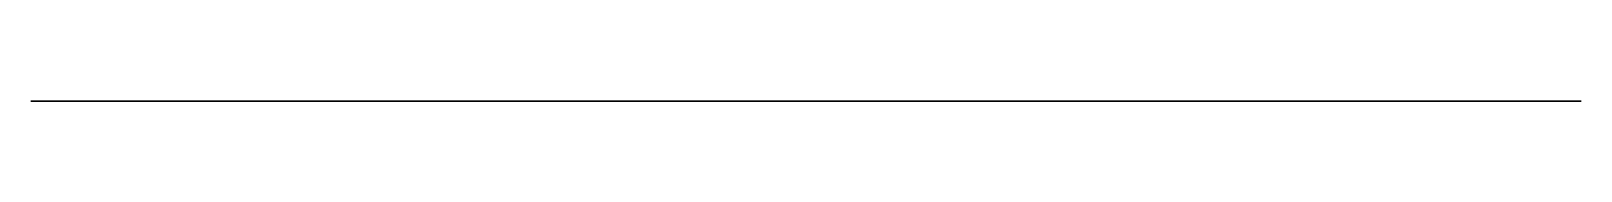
# Model space of a CAD drawing. Header units: millimetres. Extents: x 47.4 to 65.2, y 0 to 0.
import ezdxf

# ---------------------------------------------------------------- set-up
doc = ezdxf.new("R2010")
doc.units = ezdxf.units.MM
doc.layers.get('0').update_dxf_attribs({"color": 194, "true_color": 0x551cb1})

msp = doc.modelspace()

# ---------------------------------------------------------------- linework, layer by layer
at = {"color": 134, "true_color": 0x1bb194}
msp.add_polyline3d([(56.814, 0, 124.001), (56.814, 0, 120.109), (56.99, 0, 120.05), (57.163, 0, 119.98), (57.33, 0, 119.902), (57.491, 0, 119.814), (57.648, 0, 119.718), (57.798, 0, 119.614), (57.942, 0, 119.501), (58.079, 0, 119.381), (58.209, 0, 119.253), (58.332, 0, 119.118), (58.448, 0, 118.976), (58.555, 0, 118.828), (58.655, 0, 118.673), (58.746, 0, 118.512), (58.828, 0, 118.346), (58.901, 0, 118.174), (58.964, 0, 117.998), (59.016, 0, 117.82), (59.058, 0, 117.641), (59.09, 0, 117.46), (59.112, 0, 117.278), (59.123, 0, 117.095), (59.124, 0, 116.912), (59.115, 0, 116.73), (59.096, 0, 116.548), (59.066, 0, 116.368), (59.027, 0, 116.189), (58.977, 0, 116.013), (58.918, 0, 115.839), (58.848, 0, 115.668), (58.769, 0, 115.5), (58.679, 0, 115.336), (58.581, 0, 115.178), (58.474, 0, 115.026), (58.359, 0, 114.882), (58.237, 0, 114.744), (58.107, 0, 114.614), (57.971, 0, 114.492), (57.829, 0, 114.378), (57.68, 0, 114.272), (57.526, 0, 114.174), (57.366, 0, 114.085), (57.202, 0, 114.005), (57.033, 0, 113.935), (56.859, 0, 113.873), (56.682, 0, 113.822), (56.501, 0, 113.78), (56.317, 0, 113.748), (56.317, 0, 112.534), (56.327, 0, 111.787), (56.366, 0, 111.041), (56.443, 0, 110.299), (56.501, 0, 109.932), (56.572, 0, 109.568), (56.838, 0, 108.517), (57.171, 0, 107.485), (57.571, 0, 106.476), (58.035, 0, 105.496), (58.337, 0, 104.933), (58.661, 0, 104.382), (59.005, 0, 103.843), (59.368, 0, 103.318), (59.752, 0, 102.806), (60.154, 0, 102.31), (60.574, 0, 101.829), (61.012, 0, 101.365), (61.817, 0, 100.537), (62.583, 0, 99.684), (62.875, 0, 99.316), (63.144, 0, 98.934), (63.39, 0, 98.539), (63.614, 0, 98.132), (63.813, 0, 97.714), (63.988, 0, 97.286), (64.139, 0, 96.849), (64.264, 0, 96.405), (64.329, 0, 96.127), (64.383, 0, 95.846), (64.427, 0, 95.565), (64.46, 0, 95.282), (64.484, 0, 94.998), (64.497, 0, 94.714), (64.494, 0, 94.144), (64.452, 0, 93.576), (64.371, 0, 93.011), (64.252, 0, 92.452), (64.095, 0, 91.901), (63.986, 0, 91.585), (63.865, 0, 91.274), (63.732, 0, 90.968), (63.588, 0, 90.669), (63.431, 0, 90.375), (63.264, 0, 90.089), (63.085, 0, 89.809), (62.896, 0, 89.536), (62.696, 0, 89.271), (62.486, 0, 89.014), (62.266, 0, 88.765), (62.036, 0, 88.525), (61.797, 0, 88.293), (61.549, 0, 88.071), (61.291, 0, 87.859), (61.025, 0, 87.656), (61.19, 0, 87.577), (61.351, 0, 87.49), (61.507, 0, 87.396), (61.658, 0, 87.295), (61.804, 0, 87.188), (61.945, 0, 87.074), (62.079, 0, 86.953), (62.208, 0, 86.827), (62.331, 0, 86.694), (62.448, 0, 86.556), (62.558, 0, 86.412), (62.662, 0, 86.264), (62.758, 0, 86.11), (62.848, 0, 85.951), (62.93, 0, 85.788), (63.004, 0, 85.62), (63.071, 0, 85.45), (63.129, 0, 85.276), (63.179, 0, 85.101), (63.221, 0, 84.924), (63.254, 0, 84.746), (63.278, 0, 84.567), (63.294, 0, 84.387), (63.302, 0, 84.206), (63.301, 0, 84.026), (63.292, 0, 83.845), (63.275, 0, 83.665), (63.249, 0, 83.486), (63.214, 0, 83.307), (63.171, 0, 83.13), (63.12, 0, 82.955), (63.06, 0, 82.782), (62.992, 0, 82.611), (62.916, 0, 82.445), (62.833, 0, 82.283), (62.742, 0, 82.125), (62.645, 0, 81.973), (62.54, 0, 81.825), (62.429, 0, 81.682), (62.311, 0, 81.545), (62.187, 0, 81.414), (62.057, 0, 81.288), (61.922, 0, 81.169), (61.78, 0, 81.055), (61.633, 0, 80.949), (61.481, 0, 80.849), (61.323, 0, 80.756), (61.161, 0, 80.67), (61.423, 0, 80.628), (61.681, 0, 80.57), (61.936, 0, 80.498), (62.186, 0, 80.411), (62.431, 0, 80.31), (62.67, 0, 80.196), (62.902, 0, 80.068), (63.127, 0, 79.927), (63.235, 0, 79.851), (63.341, 0, 79.771), (63.444, 0, 79.686), (63.543, 0, 79.597), (63.64, 0, 79.504), (63.733, 0, 79.406), (63.911, 0, 79.201), (64.076, 0, 78.981), (64.229, 0, 78.75), (64.371, 0, 78.506), (64.5, 0, 78.253), (64.6, 0, 78.033), (64.689, 0, 77.808), (64.769, 0, 77.581), (64.839, 0, 77.35), (64.901, 0, 77.116), (64.955, 0, 76.88), (65.04, 0, 76.4), (65.101, 0, 75.912), (65.14, 0, 75.42), (65.175, 0, 74.427), (65.162, 0, -2.49), (47.376, 0, -2.49), (47.376, 0, 127.903), (53.917, 0, 127.903), (53.964, 0, 127.699), (54.018, 0, 127.497), (54.079, 0, 127.298), (54.147, 0, 127.1), (54.222, 0, 126.906), (54.305, 0, 126.714), (54.394, 0, 126.525), (54.49, 0, 126.339), (54.592, 0, 126.157), (54.701, 0, 125.978), (54.816, 0, 125.804), (54.938, 0, 125.634), (55.065, 0, 125.469), (55.198, 0, 125.308), (55.337, 0, 125.152), (55.482, 0, 125.001), (55.632, 0, 124.856), (55.787, 0, 124.716), (55.947, 0, 124.581), (56.112, 0, 124.453), (56.281, 0, 124.331), (56.454, 0, 124.214), (56.632, 0, 124.104)], close=True, dxfattribs=at)

doc.saveas('drawing.dxf')
